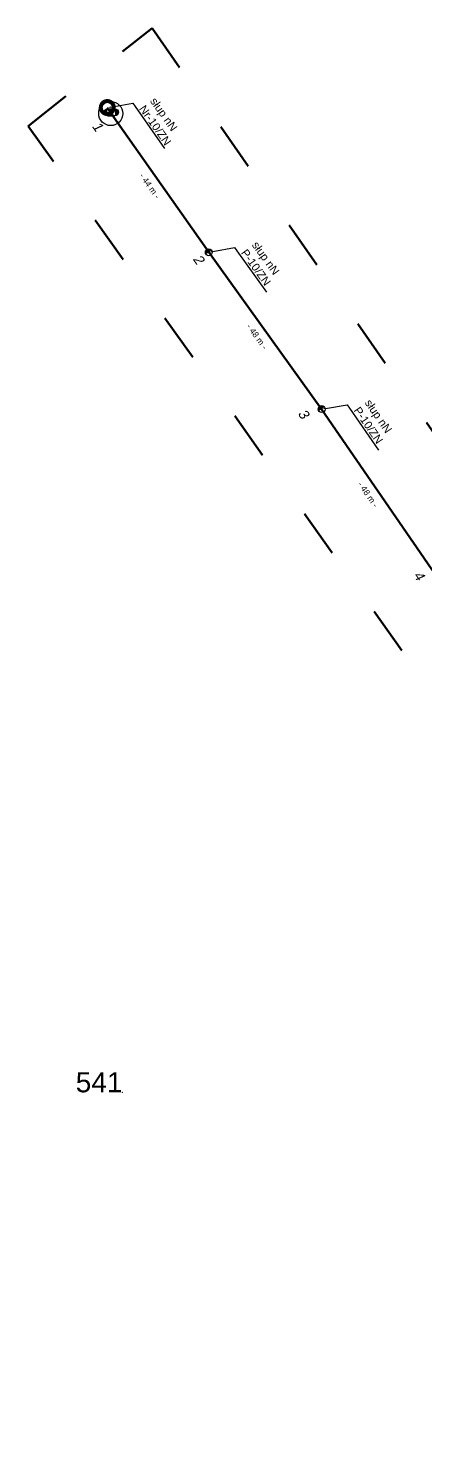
# Model space of a CAD drawing. Header units: metres. Extents: x 5772289 to 7530543, y 5762751 to 5793884.
# Drawn here: x 7525009 to 7525108.3, y 5787434.9 to 5787785.9 of the extents above; entities that cross this region are included whole.
import ezdxf
from ezdxf import colors
from ezdxf.entities.mleader import LeaderData, LeaderLine
from ezdxf.enums import TextEntityAlignment as Align
from ezdxf.math import Vec2, Vec3

# ---------------------------------------------------------------- set-up
doc = ezdxf.new("R2010")
doc.units = ezdxf.units.M
doc.linetypes.add('GCAD_ISO03W100', pattern=[30, 12, -18])
for name, color, linetype, lineweight in [('!tele', 30, 'Continuous', 50), ('!trafo', 6, 'GCAD_ISO03W100', 50), ('00_Mufa', 3, 'Continuous', 30), ('_numery', 7, 'Continuous', 40), ('trafo otwock2|Survey_Point_Text_Name', 7, 'Continuous', 0)]:
    doc.layers.add(name, color=color, linetype=linetype, lineweight=lineweight)
for name, color, linetype in [('_MM mufy', 3, 'Continuous'), ('_MM opisy', 7, 'Continuous'), ('_MM slupy', 5, 'Continuous'), ('DIM', 7, 'Continuous')]:
    doc.layers.add(name, color=color, linetype=linetype)
doc.styles.get("Standard").update_dxf_attribs({"font": 'arial.ttf'})
doc.dimstyles.new('opis linie', dxfattribs={"dimtxt": 1.5, "dimasz": 0.18, "dimexe": 0.18, "dimexo": 0.0625, "dimgap": 2.5, "dimtad": 4, "dimdec": 0, "dimzin": 0, "dimdsep": 46, "dimtxsty": 'Standard', "dimcen": 0.09, "dimse1": 1, "dimse2": 1, "dimsd1": 1, "dimsd2": 1, "dimclrt": 256, "dimadec": 0, "dimazin": 0, "dimtfac": 1, "dimtdec": 0, "dimtofl": 0, "dimtmove": 0, "dimatfit": 3, "dimfxl": 1, "dimtfill": 1, "dimtolj": 1, "dimtzin": 0, "dimarcsym": 0})

# ---------------------------------------------------------------- blocks, each defined once
blk = doc.blocks.new('ZN')
at = {"layer": '_MM slupy', "transparency": 33554687}
h = blk.add_hatch(color=256, dxfattribs=at)
h.dxf.hatch_style = 1
h.paths.add_polyline_path([(0, -0.86), (0, 0.86, 1)])
at = {"layer": '_MM slupy'}
blk.add_circle((0, 0), 0.857, dxfattribs=at)
blk = doc.blocks.new('R')
at = {"layer": '_MM slupy', "transparency": 33554687}
h = blk.add_hatch(color=256, dxfattribs=at)
h.dxf.hatch_style = 1
h.paths.add_polyline_path([(-0.93, -0.86), (-0.93, 0.86, 1)])
h = blk.add_hatch(color=256, dxfattribs=at)
h.dxf.hatch_style = 1
h.paths.add_polyline_path([(0.93, 0.86), (0.93, -0.86, 1)])
at = {"layer": '_MM slupy'}
for points in [[(-0.93, 0.86), (0.93, 0.86)], [(-0.93, -0.86), (0.93, -0.86)]]:
    blk.add_lwpolyline(points, dxfattribs=at)
for centre in [(-0.93, 0), (0.93, 0)]:
    blk.add_circle(centre, 0.857, dxfattribs=at)
blk = doc.blocks.new('trafo otwock2|NULL-flatten-472')
at = {"color": 2, "linetype": 'Continuous', "lineweight": 0}
blk.add_point((0, 0), dxfattribs=at)
blk = doc.blocks.new('trafo otwock2-flatten-1')
at = {"layer": '!tele'}
blk.add_blockref('trafo otwock2|NULL-flatten-472', (7525032.51746, 5787519.96684), dxfattribs=at)
at = {"layer": 'trafo otwock2|Survey_Point_Text_Name', "color": 3, "linetype": 'Continuous', "lineweight": 53}
blk.add_text('541', height=5, dxfattribs=at).set_placement((7525032.51746, 5787519.96684), align=Align.RIGHT)
blk = doc.blocks.new('*D3283')
at = {"layer": 'DIM', "insert": (7525093.86, 5787669.35), "char_height": 1.5, "attachment_point": 5, "rotation": 304.4606, "bg_fill": 3, "box_fill_scale": 1.1, "bg_fill_color": 9, "bg_fill_true_color": 13158600, "bg_fill_transparency": 0}
blk.add_mtext('\\A1;- 48 m -', dxfattribs=at)
blk = doc.blocks.new('*D3284')
at = {"layer": 'DIM', "insert": (7525066.13, 5787708.8), "char_height": 1.5, "attachment_point": 5, "rotation": 305.7258, "bg_fill": 3, "box_fill_scale": 1.1, "bg_fill_color": 9, "bg_fill_true_color": 13158600, "bg_fill_transparency": 0}
blk.add_mtext('\\A1;- 48 m -', dxfattribs=at)
blk = doc.blocks.new('*D3285')
at = {"layer": 'DIM', "insert": (7525039.34, 5787746.47), "char_height": 1.5, "attachment_point": 5, "rotation": 305.1418, "bg_fill": 3, "box_fill_scale": 1.1, "bg_fill_color": 9, "bg_fill_true_color": 13158600, "bg_fill_transparency": 0}
blk.add_mtext('\\A1;- 44 m -', dxfattribs=at)
blk = doc.blocks.new('mufa')
at = {"layer": '_MM mufy'}
h = blk.add_hatch(color=256, dxfattribs=at)
h.dxf.hatch_style = 1
h.paths.add_polyline_path([(2.15, 0.12, 1), (-2.1, -0.05, 1)])
h.paths.add_polyline_path([(-1.1, -0.01, -1), (1.15, 0.08, -1)], flags=16)
h.paths.add_polyline_path([(-0.83, 0, -1), (0.88, 0.07, -1)], flags=0)
blk = doc.blocks.new('q')
at = {"layer": '_MM slupy'}
blk.add_blockref('ZN', (0, 0), dxfattribs=at)
at = {"layer": '_MM opisy'}
ml = blk.add_multileader_mtext('Standard', dxfattribs=at)
ml.set_content('\\pxql;słup nN\\PP-10/ZN', color=256)
ml.set_leader_properties()
ml.build(insert=Vec2(0, 0))
ml.multileader.update_dxf_attribs({"has_text_frame": 1, "text_left_attachment_type": 5, "text_right_attachment_type": 5, "dogleg_length": 1, "arrow_head_size": 1})
ctx = ml.context
ctx.base_point, ctx.char_height, ctx.arrow_head_size, ctx.landing_gap_size, ctx.plane_origin = Vec3(3.75, 5.9), 2, 1, 1, Vec3(1.72, -1.42)
ctx.left_attachment, ctx.right_attachment = 5, 5
notes = []
notes.append((ctx, [(0, (1, 1, 0), (2.75, 5.9), (1, 0), 1, [(0, [(0, 0), (2.75, 5.9)], 0, [])])]))
ctx.mtext.insert, ctx.mtext.flow_direction = Vec3(4.75, 11.7), 5
ctx.mtext.has_bg_fill, ctx.mtext.bg_color, ctx.mtext.bg_scale_factor, ctx.mtext.bg_transparency, ctx.mtext.use_window_bg_color = 1, -1023410175, 1, 0, 1
for ctx, leaders in notes:
    for number, flags, end, landing, length, lines in leaders:
        leader = LeaderData()
        leader.index, (leader.has_last_leader_line, leader.has_dogleg_vector, leader.attachment_direction) = number, flags
        leader.last_leader_point, leader.dogleg_vector, leader.dogleg_length = Vec3(end), Vec3(landing), length
        for number, points, colour, breaks in lines:
            line = LeaderLine()
            line.index, line.vertices, line.color, line.breaks = number, Vec3.list(points), colors.encode_raw_color(colour), breaks
            leader.lines.append(line)
        ctx.leaders.append(leader)

msp = doc.modelspace()

# ---------------------------------------------------------------- linework, layer by layer
at = {"layer": '!trafo'}
msp.add_lwpolyline([(7525008.97, 5787761.4), (7525039.95, 5787785.88), (7525271.96, 5787452.16), (7525241.58, 5787434.86)], close=True, dxfattribs=at)
at = {"layer": '00_Mufa'}
msp.add_circle((7525029.6, 5787764.52), 3, dxfattribs=at)

# ---------------------------------------------------------------- next in the draw order: block references
for p, rotation in [((7525054.09, 5787729.86), 305.7258254075105), ((7525082.26, 5787690.68), 304.460566976907)]:
    msp.add_blockref('q', p, dxfattribs=dict(rotation=rotation))

# ---------------------------------------------------------------- next in the draw order: leaders
at = {"layer": '_MM opisy'}
ml = msp.add_multileader_mtext('Standard', dxfattribs=at)
ml.set_content('\\pxql;słup nN\\PNr-10/ZN', color=256)
ml.set_leader_properties()
ml.build(insert=Vec2(0, 0))
ml.multileader.update_dxf_attribs({"has_text_frame": 1, "text_left_attachment_type": 5, "text_right_attachment_type": 5, "dogleg_length": 1, "arrow_head_size": 1})
ctx = ml.context
ctx.base_point, ctx.char_height, ctx.arrow_head_size, ctx.landing_gap_size, ctx.plane_origin, ctx.plane_x_axis, ctx.plane_y_axis = Vec3(7525035.66, 5787766.28), 2, 1, 1, Vec3(7525028.5, 5787763.74), Vec3(0.575602, -0.81773), Vec3(0.81773, 0.575602)
ctx.left_attachment, ctx.right_attachment = 5, 5
notes = []
notes.append((ctx, [(0, (1, 1, 0), (7525035.09, 5787767.1), (0.575602, -0.81773), 1, [(0, [(7525028.68, 5787765.96), (7525035.09, 5787767.1)], 0, [])])]))
ctx.mtext.insert, ctx.mtext.text_direction, ctx.mtext.flow_direction = Vec3(7525040.96, 5787768.79), Vec3(0.575602, -0.81773), 5
ctx.mtext.has_bg_fill, ctx.mtext.bg_color, ctx.mtext.bg_scale_factor, ctx.mtext.bg_transparency, ctx.mtext.use_window_bg_color = 1, -1023410175, 1, 0, 1
for ctx, leaders in notes:
    for number, flags, end, landing, length, lines in leaders:
        leader = LeaderData()
        leader.index, (leader.has_last_leader_line, leader.has_dogleg_vector, leader.attachment_direction) = number, flags
        leader.last_leader_point, leader.dogleg_vector, leader.dogleg_length = Vec3(end), Vec3(landing), length
        for number, points, colour, breaks in lines:
            line = LeaderLine()
            line.index, line.vertices, line.color, line.breaks = number, Vec3.list(points), colors.encode_raw_color(colour), breaks
            leader.lines.append(line)
        ctx.leaders.append(leader)

# ---------------------------------------------------------------- next in the draw order: linework, layer by layer
at = {"layer": '!tele'}
msp.add_lwpolyline([(7525028.68, 5787765.96), (7525054.09, 5787729.86), (7525082.26, 5787690.68), (7525109.6, 5787650.86), (7525133.69, 5787617.14), (7525150.05, 5787589.1), (7525173.98, 5787559.32), (7525196, 5787527.92), (7525208.85, 5787509.79), (7525222.15, 5787490.82), (7525248.59, 5787452.75)], dxfattribs=at)

# ---------------------------------------------------------------- next in the draw order: block references
msp.add_blockref('trafo otwock2-flatten-1', (0, 0), dxfattribs=at)
msp.add_blockref('R', (7525029.72, 5787764.85))

# ---------------------------------------------------------------- next in the draw order: dimensions: what is measured, and where the dimension line sits
at = {"layer": 'DIM'}
dim = msp.add_aligned_dim(p1=(7525109.6, 5787650.86), p2=(7525082.26, 5787690.68), distance=-0.75, dimstyle='opis linie', override={"dimpost": '- <> m -'}, dxfattribs=at)
dim.commit()
dim.dimension.update_dxf_attribs({"geometry": '*D3283', "text_midpoint": (7525093.86, 5787669.35)})

# ---------------------------------------------------------------- next in the draw order: texts
at = {"layer": '_numery', "oblique": 10}
msp.add_text('4', height=2.5, rotation=304.8293, dxfattribs=at).set_placement((7525105.05, 5787649.15))

# ---------------------------------------------------------------- next in the draw order: dimensions: what is measured, and where the dimension line sits
at = {"layer": 'DIM'}
dim = msp.add_aligned_dim(p1=(7525082.26, 5787690.68), p2=(7525054.09, 5787729.86), distance=-0.75, dimstyle='opis linie', override={"dimpost": '- <> m -'}, dxfattribs=at)
dim.commit()
dim.dimension.update_dxf_attribs({"geometry": '*D3284', "text_midpoint": (7525066.13, 5787708.8)})

# ---------------------------------------------------------------- next in the draw order: texts
at = {"layer": '_numery', "oblique": 10}
msp.add_text('3', height=2.5, rotation=304.8293, dxfattribs=at).set_placement((7525076.22, 5787689.54))

# ---------------------------------------------------------------- next in the draw order: dimensions: what is measured, and where the dimension line sits
at = {"layer": 'DIM'}
dim = msp.add_aligned_dim(p1=(7525054.09, 5787729.86), p2=(7525028.68, 5787765.96), distance=-0.75, dimstyle='opis linie', override={"dimpost": '- <> m -'}, dxfattribs=at)
dim.commit()
dim.dimension.update_dxf_attribs({"geometry": '*D3285', "text_midpoint": (7525039.34, 5787746.47)})

# ---------------------------------------------------------------- next in the draw order: block references
at = {"color": 5, "lineweight": 70}
msp.add_blockref('mufa', (7525028.72, 5787765.99), dxfattribs=at)

# ---------------------------------------------------------------- next in the draw order: texts
at = {"layer": '_numery', "oblique": 10}
for s, p in [('1', (7525024.81, 5787761.37)), ('2', (7525050.01, 5787728.17))]:
    msp.add_text(s, height=2.5, rotation=304.8293, dxfattribs=at).set_placement(p)

doc.saveas('drawing.dxf')
